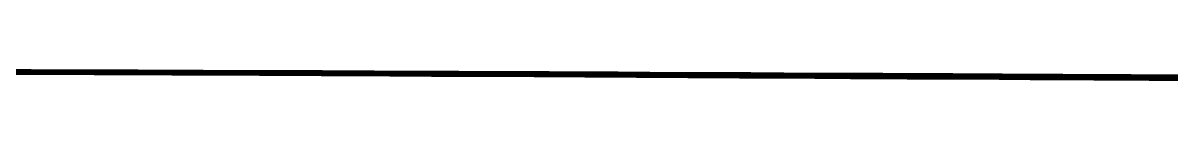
# Model space of a CAD drawing. Header units: metres. Extents: x 528129 to 864363, y 9998262 to 10000641.
# Drawn here: x 669716 to 694383, y 9999434 to 9999663 of the extents above; entities that cross this region are included whole.
import ezdxf

# ---------------------------------------------------------------- set-up
doc = ezdxf.new("R2010")
doc.units = ezdxf.units.M
for name, color, linetype in [('BACIA_CBHRCC', 1, 'CONTINUOUS'), ('HIDROGRAFIA', 5, 'CONTINUOUS'), ('LIMITES_MUNICIPAIS', 8, 'CONTINUOUS'), ('RIO_ARAGUAIA', 150, 'CONTINUOUS'), ('SUBBACIA_CAIAPO', 40, 'CONTINUOUS'), ('SUBBACIA_COCO', 30, 'CONTINUOUS')]:
    doc.layers.add(name, color=color, linetype=linetype)

msp = doc.modelspace()

# ---------------------------------------------------------------- linework, layer by layer
at = {"layer": 'BACIA_CBHRCC'}
for points in [[(669636.679, 9999632.543), (669764.187, 9999631.984), (669896.385, 9999631.412), (670087.636, 9999630.591), (670287.814, 9999629.735), (670426.847, 9999629.131), (670533.726, 9999628.659), (670638.634, 9999628.188), (670740.171, 9999627.726), (670842.054, 9999627.258), (671140.628, 9999625.879), (671277.152, 9999625.239), (671437.116, 9999624.48), (671524.411, 9999624.068), (671621.093, 9999623.616), (671831.617, 9999622.642), (671935.281, 9999622.16), (672035.293, 9999621.689), (672220.578, 9999620.813), (672316.461, 9999620.363), (672413.428, 9999619.915), (672518.507, 9999619.435), (672626.058, 9999618.953), (672793.549, 9999618.22), (672901.988, 9999617.754), (673009.252, 9999617.3), (673172.226, 9999616.617), (673572.247, 9999614.931), (673910.013, 9999613.507), (674003.533, 9999613.107), (674098.505, 9999612.697), (674246.471, 9999612.051), (674349.581, 9999611.595), (674490.374, 9999610.964), (674616.494, 9999610.392), (674718.062, 9999609.913), (674775.189, 9999609.621), (674805.077, 9999609.44), (674833.65, 9999609.225), (674878.703, 9999608.915), (674900.931, 9999608.772), (674988.477, 9999608.228), (675006.485, 9999608.095), (675013.51, 9999608.012), (675003.191, 9999607.924), (674978.562, 9999607.979), (674950.632, 9999608.063), (674911.007, 9999608.202), (674829.439, 9999608.514), (674764.426, 9999608.774), (674661.325, 9999609.192), (674595.403, 9999609.453), (674537.341, 9999609.676), (674491.589, 9999609.844), (674466.612, 9999609.918), (674459.018, 9999609.913), (674468.883, 9999609.83), (674497.186, 9999609.666), (674550.669, 9999609.39), (674662.643, 9999608.841), (674799.645, 9999608.187), (674929.589, 9999607.578), (675174.015, 9999606.443), (675324.465, 9999605.735), (675442.447, 9999605.163), (675508.724, 9999604.832), (675705.031, 9999603.834), (675812.86, 9999603.293), (675951.762, 9999602.591), (676103.244, 9999601.809), (676230.523, 9999601.17), (676362.231, 9999600.523), (676486.312, 9999599.922), (676638.228, 9999599.189), (676792.573, 9999598.439), (677044.561, 9999597.216), (677174.53, 9999596.571), (677242.839, 9999596.219), (677293.772, 9999595.938), (677326.245, 9999595.736), (677344.293, 9999595.597), (677369.372, 9999595.333), (677384.768, 9999595.201), (677407.648, 9999595.038), (677441.464, 9999594.829), (677499.831, 9999594.502), (677577.746, 9999594.097), (677657.301, 9999593.702), (677798.114, 9999593.03), (677904.831, 9999592.532), (678058.077, 9999591.82), (678156.659, 9999591.36), (678313.317, 9999590.622), (678422.78, 9999590.102), (678527.185, 9999589.602), (678805.937, 9999588.255), (678988.028, 9999587.387), (679080.31, 9999586.942), (679217.229, 9999586.276), (679300.108, 9999585.868), (679370.551, 9999585.511), (679424.012, 9999585.227), (679467.772, 9999584.962), (679494.893, 9999584.748), (679512.898, 9999584.62), (679538.381, 9999584.458), (679598.236, 9999584.118), (679711.275, 9999583.529), (679888.678, 9999582.638), (680025.216, 9999581.942), (680352.478, 9999580.244), (680436.061, 9999579.813), (680525.009, 9999579.362), (680625.092, 9999578.859), (680733.766, 9999578.32), (680831.274, 9999577.843), (680934.928, 9999577.34), (681366.071, 9999575.248), (681486.59, 9999574.658), (681597.489, 9999574.108), (681699.056, 9999573.595), (681788.38, 9999573.137), (681906.921, 9999572.514), (682059.77, 9999571.689), (682161.439, 9999571.154), (682281.31, 9999570.538), (682416.534, 9999569.854), (682557.556, 9999569.151), (682764.69, 9999568.124), (682936.167, 9999567.28), (683079.458, 9999566.584), (683105.521, 9999566.419), (683190.483, 9999565.936), (683276.139, 9999565.457), (683523.885, 9999564.085), (683599.298, 9999563.661), (683647.896, 9999563.38), (683709.629, 9999563.014), (683748.577, 9999562.772), (683831.31, 9999562.243), (683868.363, 9999562.013), (683947.245, 9999561.564), (684059.018, 9999560.966), (684154.531, 9999560.473), (684263.369, 9999559.924), (684384.394, 9999559.321), (684635.147, 9999558.075), (684814.632, 9999557.174), (684981.391, 9999556.326), (685129.971, 9999555.558), (685215.6, 9999555.106), (685291.323, 9999554.693), (685357.367, 9999554.322), (685643.216, 9999552.708), (685775.285, 9999551.955), (685829.383, 9999551.65), (685899.571, 9999551.263), (686117.343, 9999550.081), (686211.654, 9999549.559), (686261.346, 9999549.275), (686359.787, 9999548.686), (686391.684, 9999548.487), (686413.485, 9999548.309), (686411.379, 9999548.162), (686400.957, 9999548.126), (686360.609, 9999548.205), (686356.805, 9999548.158), (686380.395, 9999548.001), (686428.256, 9999547.729), (686494.564, 9999547.372), (686652.9, 9999546.529), (686820.31, 9999545.634), (686946.247, 9999544.956), (687110.981, 9999544.063), (687353.205, 9999542.738), (687607.467, 9999541.363), (687728.439, 9999540.704), (687833.624, 9999540.115), (687879.197, 9999539.852), (687920.162, 9999539.611), (687967.296, 9999539.328), (688009.765, 9999539.052), (688029.406, 9999538.888), (688024.268, 9999538.858), (688000.206, 9999538.923), (687941.959, 9999539.127), (687867.482, 9999539.41), (687672.744, 9999540.167), (687527.735, 9999540.737), (687367.21, 9999541.34), (687303.807, 9999541.594), (687230.097, 9999541.905), (687146.309, 9999542.269), (686589.912, 9999544.739), (686502.857, 9999545.122), (686383.238, 9999545.634), (686278.871, 9999546.065), (686187.819, 9999546.427), (686134.327, 9999546.63), (686035.379, 9999546.998), (685971.531, 9999547.246), (685905.192, 9999547.514), (685806.404, 9999547.929), (685772.53, 9999548.042), (685818.604, 9999547.764), (685941.239, 9999547.116), (686055.062, 9999546.525), (686132.422, 9999546.117), (686236.398, 9999545.56), (686290.821, 9999545.254), (686336.853, 9999544.958), (686351.013, 9999544.834), (686357.413, 9999544.746), (686354.892, 9999544.676), (686340.105, 9999544.694), (686263.906, 9999544.917), (686261.989, 9999544.847), (686276.076, 9999544.733), (686299.959, 9999544.571), (686361.965, 9999544.2), (686426.922, 9999543.836), (686507.534, 9999543.398), (686582.885, 9999542.999), (686852.896, 9999541.583), (687064.659, 9999540.478), (687173.827, 9999539.914), (687347.519, 9999539.022), (687467.579, 9999538.412), (687590.977, 9999537.792), (687789.122, 9999536.806), (688121.788, 9999535.152), (688245.429, 9999534.538), (688465.301, 9999533.448), (688641.39, 9999532.554), (688758.828, 9999531.917), (688910.121, 9999531.064), (688982.009, 9999530.66), (689060.585, 9999530.229), (689149.879, 9999529.744), (689293.041, 9999528.98), (689447.672, 9999528.161), (689553.727, 9999527.603), (689868.465, 9999525.959), (689966.715, 9999525.437), (690106.139, 9999524.689), (690393.031, 9999523.139), (690688.79, 9999521.545), (690780.917, 9999521.041), (690864.425, 9999520.575), (690943.084, 9999520.125), (691107.081, 9999519.164), (691226.489, 9999518.451), (691329.73, 9999517.815), (691385.566, 9999517.46), (691495.482, 9999516.749), (691530.724, 9999516.551), (691624.7, 9999516.034), (691807.623, 9999515.038), (691914.318, 9999514.47), (692029.144, 9999513.868), (692203.596, 9999512.975), (692315.636, 9999512.406), (692419.714, 9999511.88), (692558.803, 9999511.185), (692689.394, 9999510.541), (692843.821, 9999509.777), (692950.429, 9999509.218), (693043.479, 9999508.697), (693107.969, 9999508.313), (693189.448, 9999507.79), (693226.726, 9999507.527), (693243.339, 9999507.396), (693274.487, 9999507.101), (693310.18, 9999506.802), (693353.51, 9999506.491), (693392.331, 9999506.231), (693443.888, 9999505.909), (693509.468, 9999505.522), (693587.898, 9999505.074), (693723.352, 9999504.317), (693822.095, 9999503.771), (693926.748, 9999503.198), (694106.988, 9999502.216), (694193.838, 9999501.74), (694290.83, 9999501.201), (694375.955, 9999500.717), (694449.567, 9999500.285)], [(694456.597, 9999462.447), (694338.676, 9999463.089), (694173.058, 9999463.98), (694070.1, 9999464.52), (693978.488, 9999464.995), (693803.702, 9999465.884), (693719.285, 9999466.319), (693632.425, 9999466.772), (693502.831, 9999467.464), (693378.633, 9999468.156), (693257.803, 9999468.856), (692969.822, 9999470.585), (692667.096, 9999472.378), (692554.905, 9999473.046), (692374.821, 9999474.123), (692276.9, 9999474.694), (692258.732, 9999474.792), (692101.66, 9999475.598), (692014.207, 9999476.027), (691969.798, 9999476.216), (691882.779, 9999476.646), (691788.151, 9999477.145), (691395.076, 9999479.284), (691247.789, 9999480.094), (691162.665, 9999480.582), (691161.294, 9999480.599), (690886.696, 9999481.954), (690779.402, 9999482.48), (690659.767, 9999483.072), (690535.276, 9999483.694), (690435.3, 9999484.198), (690334.018, 9999484.713), (690236.352, 9999485.218), (690140.627, 9999485.72), (689974.634, 9999486.607), (689871.534, 9999487.166), (689770.468, 9999487.72), (689594.944, 9999488.698), (689429.663, 9999489.634), (689325.861, 9999490.228), (689019.11, 9999491.99), (688811.379, 9999493.185), (688705.268, 9999493.791), (688321.054, 9999495.966), (688151.411, 9999496.916), (687976.273, 9999497.886), (687798.361, 9999498.857), (687639.599, 9999499.708), (687454.889, 9999500.674), (687355.739, 9999501.178), (687268.925, 9999501.607), (687204.267, 9999501.918), (687088.216, 9999502.464), (686927.316, 9999503.229), (686835.645, 9999503.674), (686683.564, 9999504.451), (686332.813, 9999506.323), (686216.274, 9999506.946), (686032.061, 9999507.937), (685666.211, 9999509.91), (685544.176, 9999510.563), (685361.184, 9999511.529), (685169.904, 9999512.522), (684707.518, 9999514.904), (684575.377, 9999515.582), (684315.976, 9999516.908), (684154.139, 9999517.741), (683861.934, 9999519.262), (683696.628, 9999520.128), (683423.806, 9999521.572), (683318.257, 9999522.135), (683217.621, 9999522.675), (683102.616, 9999523.299), (682992.888, 9999523.898), (682845.365, 9999524.707), (682713.694, 9999525.438), (682642.968, 9999525.837), (682564.717, 9999526.294), (682506.375, 9999526.665), (682421.321, 9999527.166), (682293.483, 9999527.887), (682206.092, 9999528.371), (682107.252, 9999528.912), (682018.368, 9999529.393), (681769.07, 9999530.73), (681653.438, 9999531.348), (681486.125, 9999532.237), (681378.223, 9999532.807), (681276.125, 9999533.343), (681097.153, 9999534.275), (680961.628, 9999534.988), (680808.507, 9999535.81), (680622.417, 9999536.822), (680535.971, 9999537.286), (680382.003, 9999538.098), (680304.821, 9999538.498), (680400.856, 9999538.062), (680492.232, 9999537.657), (680531.348, 9999537.496), (680587.472, 9999537.293), (680608.054, 9999537.243), (680602.337, 9999537.329), (680562.081, 9999537.587), (680489.583, 9999537.997), (680282.807, 9999539.109), (679917.508, 9999541.042), (679820.69, 9999541.556), (679729.338, 9999542.044), (679648.126, 9999542.482), (679563.824, 9999542.949), (679495.046, 9999543.34), (679441.031, 9999543.654), (679401.634, 9999543.899), (679367.442, 9999544.139), (679355.265, 9999544.249), (679363.258, 9999544.282), (679388.079, 9999544.205), (679490.617, 9999543.841), (679567.115, 9999543.583), (679596.622, 9999543.499), (679591.456, 9999543.57), (679539.012, 9999543.896), (679478.447, 9999544.238), (679402.751, 9999544.652), (679312.963, 9999545.134), (679159.78, 9999545.941), (678985.687, 9999546.848), (678796.552, 9999547.829), (678390.168, 9999549.926), (678259.797, 9999550.601), (678073.783, 9999551.571), (677851.531, 9999552.735), (677670.216, 9999553.685), (677491.956, 9999554.604), (677161.76, 9999556.269), (676994.704, 9999557.118), (676827.843, 9999557.979), (676723.824, 9999558.521), (676618.71, 9999559.073), (676520.434, 9999559.591), (676281.126, 9999560.859), (676195.551, 9999561.318), (676120.824, 9999561.725), (676035.318, 9999562.205), (676003.377, 9999562.406), (675991.654, 9999562.518), (676008.887, 9999562.532), (676014.747, 9999562.549), (676012.786, 9999562.648), (675982.825, 9999562.92), (675965.114, 9999563.1), (675951.016, 9999563.273), (675951.981, 9999563.339), (675963.532, 9999563.348), (675983.677, 9999563.305), (676009.718, 9999563.219), (676052.318, 9999563.041), (675955.047, 9999563.554), (675804.817, 9999564.31), (675607.058, 9999565.287), (675459.977, 9999566.008), (675158.952, 9999567.478), (675016.085, 9999568.173), (674656.701, 9999569.906), (674545.014, 9999570.441), (674430.778, 9999570.984), (674254.799, 9999571.817), (674013.948, 9999572.96), (673889.637, 9999573.551), (673760.587, 9999574.167), (673628.074, 9999574.805), (673491.062, 9999575.469), (673354.067, 9999576.137), (673077.87, 9999577.488), (672966.017, 9999578.037), (672855.197, 9999578.583), (672747.922, 9999579.115), (672622.615, 9999579.74), (672445.237, 9999580.63), (672328.661, 9999581.217), (672112.57, 9999582.301), (671967.345, 9999583.036), (671882.126, 9999583.476), (671776.798, 9999584.033), (671659.896, 9999584.67), (671436.342, 9999585.883), (671331.638, 9999586.44), (671215.887, 9999587.041), (671088.034, 9999587.682), (670952.732, 9999588.339), (670811.808, 9999589.009), (670670.157, 9999589.676), (670489.329, 9999590.516), (670402.084, 9999590.917), (670274.632, 9999591.493), (670168.123, 9999591.97), (670054.814, 9999592.483), (669886.768, 9999593.267), (669772.473, 9999593.81), (669657.557, 9999594.361)], [(669697.358, 9999595.664), (669727.783, 9999595.565), (669747.154, 9999595.54), (669735.79, 9999595.659), (669698.135, 9999595.936)]]:
    msp.add_lwpolyline(points, dxfattribs=at)
at = {"layer": 'HIDROGRAFIA'}
for points in [[(692615.161, 9999497.696), (692095.249, 9999500.356), (691408.664, 9999503.903), (691015.593, 9999506.007), (690473.742, 9999508.967), (689493.421, 9999514.071), (687966.486, 9999522.152), (687406.826, 9999524.948), (686670.556, 9999528.666), (686368.611, 9999530.283), (685456.273, 9999535.277), (683638.652, 9999544.674), (682490.762, 9999550.434), (681629.754, 9999554.625), (679844.232, 9999563.086), (678728.18, 9999568.399), (677054.448, 9999576.544), (676496.28, 9999579.082), (675826.999, 9999581.915), (675348.697, 9999583.811), (675013.904, 9999584.951), (674870.676, 9999584.865), (674551.824, 9999586.173), (674041.927, 9999588.433), (673149.04, 9999592.515), (671363.601, 9999600.778), (670024.36, 9999607.073), (668908.089, 9999612.191)], [(687620.534, 9999534.653), (687604.674, 9999534.889), (687779.653, 9999534.544), (688305.616, 9999532.192), (689676.893, 9999525.78), (689895.013, 9999524.834), (689958.102, 9999524.697), (689876.595, 9999525.274), (689696.039, 9999526.288), (689375.428, 9999527.947), (688769.97, 9999531.017), (687795.108, 9999536.019), (687332.55, 9999538.479), (686694.641, 9999541.92), (686359.617, 9999543.681), (685546.239, 9999548.15), (684988.097, 9999551.071), (684637.199, 9999553.083), (684031.128, 9999556.355), (683967.183, 9999556.937), (684205.515, 9999557.137), (684125.499, 9999558.237), (683870.177, 9999559.707), (682849.463, 9999565.244), (682498.296, 9999567.317), (682275.076, 9999568.906), (682003.964, 9999570.261), (681238.388, 9999573.974), (680712.388, 9999576.614), (680138.164, 9999579.655), (679851.192, 9999581.071), (679484.154, 9999582.929), (679165.036, 9999584.794), (678782.283, 9999586.844), (678080.909, 9999590.271), (677410.978, 9999593.576), (675641.009, 9999602.411), (675178.311, 9999604.751), (674715.887, 9999607.143), (674014.203, 9999610.531), (673472.001, 9999613.069), (673248.791, 9999614.149), (673137.114, 9999614.773), (672180.627, 9999619.149), (671479.079, 9999622.459), (671000.682, 9999624.615), (669725.073, 9999630.24), (668928.008, 9999633.813)], [(694815.031, 9999487.164), (693810.739, 9999492.497), (692551.133, 9999498.904), (691833.796, 9999502.748), (691036.651, 9999507.152), (690045.138, 9999512.37), (689495.739, 9999515.387), (688867.85, 9999518.811), (687905.539, 9999523.885), (687228.339, 9999527.499), (685864.086, 9999534.898), (685538.635, 9999536.58), (685141.334, 9999538.704), (684883.507, 9999540.134), (684174.544, 9999544.322), (683745.352, 9999546.724), (683438.117, 9999548.35), (682909.458, 9999551.062), (681829.993, 9999556.502), (680226.277, 9999564.469), (679332.92, 9999568.844), (675761.913, 9999585.964), (675123.993, 9999589.037), (674263.365, 9999593.244), (673753.168, 9999595.664), (672732.937, 9999600.324), (671967.417, 9999603.87), (671505.294, 9999605.93), (670182.084, 9999611.92), (669289.54, 9999615.973)], [(694146.145, 9999488.802), (693779.182, 9999490.587), (693014.144, 9999494.638), (692567.749, 9999497.1), (692137.102, 9999499.383), (691802.302, 9999501.088), (691435.506, 9999503.016), (690973.192, 9999505.613), (690718.139, 9999506.991), (689555.909, 9999513.015), (689194.639, 9999514.75), (689071.235, 9999515.276), (689139.069, 9999514.745), (689509.63, 9999512.524), (689545.906, 9999512.176), (689487.193, 9999512.356), (688633.481, 9999516.258), (688167.513, 9999518.293), (687848.582, 9999519.845), (687370.016, 9999522.302), (686668.554, 9999525.97), (686413.626, 9999527.256), (685887.524, 9999529.73), (685776.013, 9999530.203), (685520.7, 9999531.052), (685169.935, 9999532.524), (684596.411, 9999535.102), (683990.291, 9999537.984), (682396.137, 9999545.777), (680961.432, 9999552.646), (679526.291, 9999559.639), (679048.196, 9999562.026), (678697.306, 9999563.857), (678123.359, 9999566.905), (677725.015, 9999568.942), (677485.688, 9999570.101), (676688.462, 9999573.871), (675891.444, 9999577.674), (674934.903, 9999582.316), (673500.163, 9999589.302), (673180.99, 9999590.817), (672702.8, 9999593.043), (672065.183, 9999596.077), (671108.418, 9999600.698), (670151.986, 9999605.383), (669354.839, 9999609.164)], [(669721.313, 9999601.502), (669363.462, 9999603.225)], [(695212.81, 9999488.249), (694160.422, 9999494.025), (693203.744, 9999499.065), (692247.256, 9999503.906), (691864.872, 9999505.862), (691450.09, 9999508.04), (690907.899, 9999511.006), (690078.706, 9999515.368), (689887.37, 9999516.416), (689696.102, 9999517.696), (689297.321, 9999520.077), (688819.162, 9999522.642), (688372.42, 9999525.157), (687750.669, 9999528.507), (687336.204, 9999530.885), (686825.936, 9999533.556), (686522.651, 9999535.203), (686235.738, 9999536.955), (686028.093, 9999538.324), (685342.742, 9999542.13), (685262.804, 9999542.935), (685150.8, 9999543.654), (684640.634, 9999546.594), (683875.161, 9999550.783), (683875.312, 9999550.906), (683635.886, 9999552.266), (683348.973, 9999553.731), (682647.549, 9999557.172), (682328.437, 9999558.825), (682041.421, 9999560.381), (681897.941, 9999561.342), (681483.281, 9999563.66), (681243.986, 9999564.902), (680781.518, 9999567.252), (680717.827, 9999567.663), (680303.309, 9999569.795), (680319.221, 9999569.864), (680191.58, 9999570.551), (679426.386, 9999574.183), (677863.733, 9999582.124), (676635.974, 9999588.168), (676492.302, 9999589.015), (676237.294, 9999590.346), (675663.294, 9999593.097), (675216.77, 9999595.262), (675073.356, 9999596.085), (674626.669, 9999598.335), (674610.332, 9999598.657), (674467.101, 9999599.457), (673940.796, 9999602.059), (673175.646, 9999605.698), (672729.016, 9999607.855), (672505.371, 9999609.431), (672473.541, 9999609.925), (671962.937, 9999612.65), (671819.375, 9999613.619), (671643.751, 9999614.504), (670097.033, 9999621.958), (669523.188, 9999624.818)], [(672873.31, 9999585.654), (672323.996, 9999588.431), (672001.666, 9999590.144), (671459.587, 9999592.914), (669978.335, 9999600.239), (669721.313, 9999601.502)], [(675205.907, 9999577.297), (675139.984, 9999577.581), (674818.143, 9999578.962), (674233.712, 9999581.663), (673835.319, 9999583.457), (673771.737, 9999583.392), (673604.468, 9999584.028), (673179.95, 9999585.894), (672556.687, 9999588.697), (671486.353, 9999593.58), (671300.27, 9999594.398), (671125.042, 9999595.096), (670894.759, 9999596.099), (670163.127, 9999599.438), (670027.328, 9999600.073), (669721.313, 9999601.502)], [(673085.008, 9999577.906), (673850.151, 9999574.678), (674902.791, 9999570.018), (675811.199, 9999565.843), (677007.364, 9999560.198), (677485.447, 9999558.076), (677439.236, 9999558.491), (677169.844, 9999559.985), (676817.481, 9999561.874), (675827.637, 9999566.977), (675652.072, 9999567.91), (675461.026, 9999569.118), (675413.147, 9999570.105), (675285.755, 9999571.042), (675269.586, 9999571.433), (674998.885, 9999572.943), (674376.956, 9999576.225), (674058.151, 9999578.026), (673962.175, 9999578.639), (673819.022, 9999579.553), (673760.312, 9999580.257), (673525.784, 9999581.594), (673286.213, 9999582.884), (673137.147, 9999584.052), (672899.994, 9999585.492), (672873.31, 9999585.654)], [(679774.474, 9999547.508), (679544.851, 9999548.792), (679335.126, 9999550.234), (679015.58, 9999552.51), (678320.289, 9999557.004), (677964.246, 9999559.028), (676114.851, 9999568.793), (675397.493, 9999572.585), (675142.528, 9999574.039), (674713.454, 9999576.357), (674523.763, 9999577.423), (674013.223, 9999579.997), (673539.049, 9999582.288), (673313.183, 9999583.471), (672946.424, 9999585.292), (672873.31, 9999585.654)], [(682587.788, 9999542.511), (682547.462, 9999542.709), (682322.188, 9999543.809), (681535.433, 9999547.645), (681312.096, 9999548.726), (680419.306, 9999552.979), (680100.367, 9999554.439), (679558.564, 9999556.76), (679303.354, 9999557.947), (678219.369, 9999563.229), (677709.346, 9999565.647), (676816.235, 9999569.931), (676178.735, 9999572.855), (675700.651, 9999575.138), (675361.77, 9999576.702), (675205.907, 9999577.297)], [(688148.559, 9999508.452), (687759.696, 9999510.632), (686472.879, 9999517.388), (685935.808, 9999520.299), (685394.034, 9999523.146), (685186.749, 9999524.295), (685074.973, 9999524.966), (684644.423, 9999527.867), (684142.674, 9999530.795), (683655.977, 9999533.496), (682784.316, 9999538.156), (682215.832, 9999541.264), (681152.788, 9999546.789), (680610.68, 9999549.738), (680020.934, 9999552.848), (679494.759, 9999555.562), (677964.506, 9999563.228), (677607.421, 9999565.056), (677390.604, 9999566.276), (676991.979, 9999568.394), (676736.948, 9999569.681), (676082.938, 9999572.909), (675635.777, 9999575.196), (675573.078, 9999575.516), (675205.907, 9999577.297)], [(689967.252, 9999486.813), (689552.901, 9999489.209), (689186.237, 9999491.453), (689122.437, 9999492.021), (688995.262, 9999492.871), (688676.173, 9999494.705), (687639.969, 9999500.331), (686954.33, 9999504.096), (686300.791, 9999507.775), (685838.735, 9999510.473), (685408.104, 9999513.179), (684897.945, 9999516.181), (684166.109, 9999520.281), (683830.77, 9999522.153), (683650.413, 9999523.316), (683618.683, 9999523.622), (683257.298, 9999525.786), (683126.499, 9999526.638), (683076.904, 9999527.356), (682855.489, 9999528.959), (682471.719, 9999531.312), (682259.516, 9999532.862), (682259.506, 9999533.035), (682151.094, 9999533.751), (681604.881, 9999536.833), (680868.587, 9999540.778), (680290.426, 9999543.813), (680109.728, 9999544.786), (679870.534, 9999546.16), (679707.767, 9999547.174), (679540.845, 9999548.348), (679613.293, 9999548.199), (679656.582, 9999548.013), (679774.474, 9999547.508)], [(694783.474, 9999465.077), (694321.409, 9999467.857), (694002.293, 9999469.772), (693476.506, 9999472.833), (692631.235, 9999477.539), (692248.68, 9999479.717), (691547.09, 9999483.931), (691055.119, 9999486.803), (689634.312, 9999494.527), (688689.924, 9999499.799), (688328.957, 9999501.731), (686883.486, 9999509.327), (685885.388, 9999514.714), (685345.345, 9999517.713), (684898.915, 9999520.144), (683703.221, 9999526.465), (682906.012, 9999530.708), (682077.233, 9999535.179), (681423.507, 9999538.797), (680556.08, 9999543.307), (680004.499, 9999546.219), (679891.125, 9999546.854), (679774.474, 9999547.508)], [(694529.674, 9999479.96), (694210.67, 9999481.794), (693764.424, 9999484.522), (693142.569, 9999487.923), (692504.742, 9999491.464), (691707.498, 9999495.569), (691069.83, 9999498.91), (690272.355, 9999502.891), (689315.836, 9999507.787), (688741.787, 9999510.614), (688263.789, 9999513.068), (687785.282, 9999515.582), (687131.779, 9999519.124), (686765.043, 9999521.056), (686289.628, 9999523.477), (685170.67, 9999529.084), (683831.14, 9999535.87), (683464.482, 9999537.774), (682587.788, 9999542.511)], [(694545.187, 9999483.554), (694258.124, 9999485), (693684.34, 9999487.8), (692823.441, 9999491.911), (692199.604, 9999494.931), (691472.18, 9999498.651), (691061.211, 9999500.718), (690492.288, 9999503.51), (689698.373, 9999507.545), (688407.025, 9999513.842), (687944.63, 9999516.181), (687274.963, 9999519.672), (685648.786, 9999527.981), (685170.688, 9999530.346), (684742.999, 9999532.395), (684526, 9999533.324), (684336.3, 9999534.016), (683997.7, 9999535.642), (683337.07, 9999539.037), (682986.423, 9999540.614), (682686.269, 9999542.043), (682587.788, 9999542.511)], [(694529.476, 9999474.758), (694226.612, 9999476.461), (693732.446, 9999479.174), (693047.042, 9999482.821), (692689.98, 9999484.741), (691611.97, 9999490.725), (691229.278, 9999492.794), (690718.957, 9999495.489), (690208.701, 9999498.11), (688949.095, 9999504.413), (688606.474, 9999506.144), (688327.591, 9999507.55), (688148.559, 9999508.452)], [(694620.631, 9999472.509), (694355.426, 9999474.05), (693908.416, 9999476.581), (693402.376, 9999479.343), (692693.229, 9999483.347), (692281.324, 9999485.628), (689890.413, 9999498.546), (688965.229, 9999503.66), (688423.679, 9999506.791), (688186.531, 9999508.223), (688148.559, 9999508.452)]]:
    msp.add_lwpolyline(points, dxfattribs=at)
at = {"layer": 'LIMITES_MUNICIPAIS'}
for points in [[(668107.681, 9999609.379), (670502.626, 9999597.693), (670899.6, 9999595.998), (671974.793, 9999590.961), (672319.822, 9999589.729), (673451.474, 9999584.513), (673784.956, 9999583.28), (674954.425, 9999578.24), (674555.43, 9999580.703), (675470.984, 9999576.736), (675521.781, 9999577.056), (675910.449, 9999575.577), (675701.349, 9999577.422), (673990.464, 9999585.608), (672929.354, 9999590.862), (671384.471, 9999598.256), (670662.717, 9999601.797), (669817.432, 9999605.667), (668451.35, 9999612.362)], [(695572.274, 9999460.5), (694036.226, 9999469.734), (692777.94, 9999476.758), (691184.981, 9999485.974), (689903.936, 9999492.937), (689260.609, 9999496.645), (687966.704, 9999503.44), (685832.179, 9999514.859), (685255.564, 9999518.219), (683393.447, 9999527.932), (682425.457, 9999533.514), (680695.559, 9999542.458), (680217.757, 9999545.237), (680127.651, 9999546.393), (679313.84, 9999551.154), (679492.757, 9999550.549), (678984.497, 9999553.657), (677709.969, 9999560.637), (675570.935, 9999571.913), (675202.256, 9999574.034), (674163.715, 9999579.3), (673341.844, 9999583.287), (672479.507, 9999587.717), (671586.821, 9999592.468), (670502.626, 9999597.693), (670502.626, 9999597.693), (668107.681, 9999609.379)], [(669475.425, 9999614.965), (670375.484, 9999610.885), (668165.302, 9999619.676)], [(668165.302, 9999619.676), (670375.484, 9999610.885), (669475.425, 9999614.965)], [(694743.705, 9999446.428), (693616.164, 9999452.809), (693005.447, 9999456.446), (691733.571, 9999464.326), (689976.309, 9999474.525), (688785.334, 9999481.275), (687953.095, 9999485.814), (685507.721, 9999499.648), (684286.487, 9999506.604), (683661.624, 9999509.873), (681594.885, 9999521.02), (681440.06, 9999522.586), (681093.806, 9999524.732), (679824.738, 9999531.439), (677683.663, 9999542.897), (676352.482, 9999550.069), (675344.639, 9999555.149), (674496.276, 9999559.874), (673031.69, 9999567.423), (671956.106, 9999572.583), (671322.918, 9999575.863), (668339.503, 9999590.098)], [(668339.503, 9999590.098), (671322.918, 9999575.863), (671956.106, 9999572.583), (673031.69, 9999567.423), (674496.276, 9999559.874), (675344.639, 9999555.149), (676352.482, 9999550.069), (677683.663, 9999542.897), (679824.738, 9999531.439), (681093.806, 9999524.732), (681440.06, 9999522.586), (681594.885, 9999521.02), (683661.624, 9999509.873), (684286.487, 9999506.604), (685507.721, 9999499.648), (687953.095, 9999485.814), (688785.334, 9999481.275), (689976.309, 9999474.525), (691733.571, 9999464.326), (693005.447, 9999456.446), (693616.164, 9999452.809), (694743.705, 9999446.428)], [(668451.35, 9999612.362), (669817.432, 9999605.667), (670662.717, 9999601.797), (671384.471, 9999598.256), (672929.354, 9999590.862), (673990.464, 9999585.608), (675701.349, 9999577.422), (675910.449, 9999575.577), (675521.781, 9999577.056), (675470.984, 9999576.736), (674555.43, 9999580.703), (674954.425, 9999578.24), (675559.68, 9999575.495), (675559.68, 9999575.495), (675715.812, 9999574.953), (677133.493, 9999568.327), (679799.945, 9999555.387), (681679.377, 9999546.406), (682637.744, 9999541.975), (684388.538, 9999532.825), (687221.278, 9999518.66), (688423.179, 9999512.074), (689534.631, 9999506.64), (692597.119, 9999490.818), (694006.716, 9999482.875), (694256.113, 9999481.289), (696454.346, 9999468.932)], [(694884.084, 9999502.544), (694249.072, 9999505.962), (693687.28, 9999509.686), (692811.392, 9999514.362), (692124.456, 9999518.279), (692292.744, 9999517.767), (691595.713, 9999521.804), (691732.203, 9999521.562), (690463.69, 9999528.388), (690273.097, 9999529.993), (690650.818, 9999528.523), (690612.567, 9999529.244), (690045.133, 9999532.393), (690358.697, 9999531.409), (690069.492, 9999533.522), (688990.73, 9999539.621), (687796.859, 9999545.752), (685422.247, 9999558.023), (684110.468, 9999564.855), (683886.164, 9999566.499), (682588.472, 9999573.482), (681205.309, 9999580.035), (680263.785, 9999584.694), (679590.351, 9999588.489), (679759.436, 9999588.095), (679121.654, 9999591.955), (678887.083, 9999593.666), (678285.458, 9999596.645), (677042.755, 9999603.146), (676536.383, 9999606.315), (675831.145, 9999609.293), (675986.255, 9999607.743), (675452.429, 9999609.566), (672339.722, 9999622.125), (672147.968, 9999622.541), (670779.674, 9999628.03), (670009.891, 9999631.323), (669200.292, 9999633.274)], [(669200.292, 9999633.274), (670009.891, 9999631.323), (670779.674, 9999628.03), (672147.968, 9999622.541), (672339.722, 9999622.125), (675452.429, 9999609.566), (675986.255, 9999607.743), (675831.145, 9999609.293), (676536.383, 9999606.315), (676597.502, 9999606.589), (676098.039, 9999609.356), (676277.54, 9999608.882), (677260.017, 9999604.885), (676659.669, 9999607.933), (677246.308, 9999605.687), (677329.407, 9999605.868), (677748.92, 9999604.161), (677328.972, 9999606.819), (677914.398, 9999604.467), (677797.836, 9999605.38), (678334.809, 9999603.832), (677770.664, 9999607.022), (677885.251, 9999607.936), (678248.812, 9999606.394), (678123.733, 9999607.573), (678801.232, 9999605.197), (677966.079, 9999608.934), (675719.052, 9999619.415), (675623.281, 9999620.119), (675905.838, 9999619.586), (675173.623, 9999623.168), (675726.841, 9999621.082), (677335.515, 9999613.368), (678431.657, 9999608.233), (679497.45, 9999603.444), (680362.863, 9999599.292), (682780.279, 9999588.276), (683239.794, 9999585.977), (684656.499, 9999579.358), (687619.608, 9999565.142), (689370.654, 9999557.223), (691041.901, 9999549.332), (691743.143, 9999545.759), (693868.199, 9999535.882), (694252.438, 9999533.971), (695367.074, 9999528.993)], [(695081.063, 9999540.389), (694329.171, 9999544.677), (694348.565, 9999545.443), (693846.428, 9999548.205), (692980.178, 9999552.552), (692823.041, 9999554.088), (690730.672, 9999564.687), (689696.751, 9999570.563), (688882.722, 9999574.286), (688194.032, 9999577.856), (687816.763, 9999580.342), (686061.594, 9999588.741), (685357.559, 9999591.891), (684351.413, 9999596.952), (684304.006, 9999597.911), (683182.131, 9999602.885), (682990.158, 9999604.322), (682379.919, 9999607.566), (681367.1, 9999611.913), (681019.963, 9999613.897), (679082.917, 9999622.171), (677264.665, 9999629.637), (677069.135, 9999630.704), (676142.631, 9999634.394), (676026.25, 9999634.283), (674992.762, 9999637.656), (672188.57, 9999648.421), (670399.013, 9999655.111), (669889.668, 9999656.895), (669487.681, 9999657.998)], [(669567.931, 9999569.727), (670475.789, 9999565.123), (671244.837, 9999561.453), (672160.237, 9999557.323), (672914.662, 9999553.422), (673870.419, 9999548.793), (674801.12, 9999544.031), (676122.058, 9999537.76), (677602.331, 9999530.243), (678495.561, 9999525.225), (679343.882, 9999521.176), (680701.771, 9999514.022), (681788.216, 9999508.441), (685110.517, 9999490.076), (685981.65, 9999484.951), (686727.155, 9999480.951), (687499.746, 9999476.323), (688712.301, 9999469.401), (690693.824, 9999458.343), (691359.345, 9999454.415), (692181.534, 9999449.868), (692725.265, 9999446.488), (693916.551, 9999439.543), (694753.189, 9999434.228)], [(669653.292, 9999624.195), (669804.184, 9999623.291), (671979.764, 9999612.768), (672652.498, 9999609.057), (672719.326, 9999607.915), (673702.723, 9999603.038), (674919.882, 9999597.326), (674759.913, 9999597.534), (676193.449, 9999590.506), (677196.744, 9999585.255), (678467.65, 9999579.064), (679461.348, 9999573.905), (680327.798, 9999569.712), (681002.851, 9999566), (681888.983, 9999561.474), (681984.149, 9999560.698), (682703.271, 9999556.749), (684683.071, 9999546.471), (685660.784, 9999540.753), (685534.742, 9999540.906), (686518.527, 9999535.667), (686709.132, 9999534.099), (688142.018, 9999526.486), (688695.362, 9999523.125), (689417.486, 9999519.27), (690265.415, 9999514.227), (691120.644, 9999509.783), (691863.053, 9999505.62), (693601.051, 9999497.002), (694686.618, 9999491.265)], [(694686.618, 9999491.265), (693601.051, 9999497.002), (691863.053, 9999505.62), (691120.644, 9999509.783), (690265.415, 9999514.227), (689417.486, 9999519.27), (688695.362, 9999523.125), (688142.018, 9999526.486), (686709.132, 9999534.099), (686518.527, 9999535.667), (685534.742, 9999540.906), (685660.784, 9999540.753), (684683.071, 9999546.471), (682703.271, 9999556.749), (681984.149, 9999560.698), (681888.983, 9999561.474), (681002.851, 9999566), (680327.798, 9999569.712), (679461.348, 9999573.905), (678467.65, 9999579.064), (677196.744, 9999585.255), (676193.449, 9999590.506), (674759.913, 9999597.534), (674919.882, 9999597.326), (673702.723, 9999603.038), (672719.326, 9999607.915), (672652.498, 9999609.057), (671979.764, 9999612.768), (669804.184, 9999623.291), (669653.292, 9999624.195)], [(694862.788, 9999471.464), (694061.52, 9999475.712), (692652.255, 9999483.729), (691006.538, 9999492.394), (690251.486, 9999496.517), (688712.009, 9999505.171), (687643.265, 9999511.242), (685683.363, 9999521.609), (685894.113, 9999520.732), (684973.136, 9999526.396), (683411.279, 9999534.864), (681847.547, 9999543.107), (680384.469, 9999550.94), (678586.738, 9999559.883), (677824.331, 9999564.052), (677024.611, 9999568.022), (675559.68, 9999575.495), (674954.425, 9999578.24), (673784.956, 9999583.28), (673451.474, 9999584.513), (672319.822, 9999589.729), (671974.793, 9999590.961), (670899.6, 9999595.998), (670502.626, 9999597.693), (670502.626, 9999597.693), (671586.821, 9999592.468), (672479.507, 9999587.717), (673341.844, 9999583.287), (674163.715, 9999579.3), (675202.256, 9999574.034), (675570.935, 9999571.913), (677709.969, 9999560.637), (678984.497, 9999553.657), (679492.757, 9999550.549), (679313.84, 9999551.154), (680127.651, 9999546.393), (680217.757, 9999545.237), (680695.559, 9999542.458), (682425.457, 9999533.514), (683393.447, 9999527.932), (685255.564, 9999518.219), (685832.179, 9999514.859), (687966.704, 9999503.44), (689260.609, 9999496.645), (689903.936, 9999492.937), (691184.981, 9999485.974), (692777.94, 9999476.758), (694036.226, 9999469.734), (695572.274, 9999460.5)], [(695367.074, 9999528.993), (694252.438, 9999533.971), (693868.199, 9999535.882), (691743.143, 9999545.759), (691041.901, 9999549.332), (689370.654, 9999557.223), (687619.608, 9999565.142), (684656.499, 9999579.358), (683239.794, 9999585.977), (682780.279, 9999588.276), (680362.863, 9999599.292), (679497.45, 9999603.444), (678431.657, 9999608.233), (677335.515, 9999613.368), (675726.841, 9999621.082), (675173.623, 9999623.168), (675905.838, 9999619.586), (675623.281, 9999620.119), (675719.052, 9999619.415), (677966.079, 9999608.934), (678801.232, 9999605.197), (678123.733, 9999607.573), (678248.812, 9999606.394), (677885.251, 9999607.936), (677770.664, 9999607.022), (678334.809, 9999603.832), (677797.836, 9999605.38), (677914.398, 9999604.467), (677328.972, 9999606.819), (677748.92, 9999604.161), (677329.407, 9999605.868), (677246.308, 9999605.687), (676659.669, 9999607.933), (677260.017, 9999604.885), (676277.54, 9999608.882), (676098.039, 9999609.356), (676597.502, 9999606.589), (676536.383, 9999606.315), (676536.383, 9999606.315), (677042.755, 9999603.146), (678285.458, 9999596.645), (678887.083, 9999593.666), (679121.654, 9999591.955), (679759.436, 9999588.095), (679590.351, 9999588.489), (680263.785, 9999584.694), (681205.309, 9999580.035), (682588.472, 9999573.482), (683886.164, 9999566.499), (684110.468, 9999564.855), (685422.247, 9999558.023), (687796.859, 9999545.752), (688990.73, 9999539.621), (690069.492, 9999533.522), (690358.697, 9999531.409), (690045.133, 9999532.393), (690612.567, 9999529.244), (690650.818, 9999528.523), (690273.097, 9999529.993), (690463.69, 9999528.388), (691732.203, 9999521.562), (691595.713, 9999521.804), (692292.744, 9999517.767), (692124.456, 9999518.279), (692811.392, 9999514.362), (693687.28, 9999509.686), (694249.072, 9999505.962), (694884.084, 9999502.544)], [(696454.346, 9999468.932), (694256.113, 9999481.289), (694006.716, 9999482.875), (692597.119, 9999490.818), (689534.631, 9999506.64), (688423.179, 9999512.074), (687221.278, 9999518.66), (684388.538, 9999532.825), (682637.744, 9999541.975), (681679.377, 9999546.406), (679799.945, 9999555.387), (677133.493, 9999568.327), (675715.812, 9999574.953), (675559.68, 9999575.495), (677024.611, 9999568.022), (677824.331, 9999564.052), (678586.738, 9999559.883), (680384.469, 9999550.94), (681847.547, 9999543.107), (683411.279, 9999534.864), (684973.136, 9999526.396), (685894.113, 9999520.732), (685683.363, 9999521.609), (687643.265, 9999511.242), (688712.009, 9999505.171), (690251.486, 9999496.517), (691006.538, 9999492.394), (692652.255, 9999483.729), (694061.52, 9999475.712), (694862.788, 9999471.464)], [(694995.206, 9999546.679), (692056.966, 9999560.3), (689457.109, 9999571.899), (688909.719, 9999574.664), (688194.032, 9999577.856), (688882.722, 9999574.286), (689696.751, 9999570.563), (690730.672, 9999564.687), (692823.041, 9999554.088), (692980.178, 9999552.552), (693846.428, 9999548.205), (694348.565, 9999545.443), (694329.171, 9999544.677), (695081.063, 9999540.389)], [(694854.577, 9999534.112), (692117.971, 9999547.335), (691760.598, 9999549.575), (690349.492, 9999556.957), (690417.245, 9999556.814), (691829.248, 9999550.609), (693245.069, 9999544.725), (692776.173, 9999547.349), (693320.712, 9999545.337), (693169.234, 9999546.306), (694574.905, 9999540.533)], [(694574.905, 9999540.533), (693169.234, 9999546.306), (693320.712, 9999545.337), (692776.173, 9999547.349), (693245.069, 9999544.725), (691829.248, 9999550.609), (690417.245, 9999556.814), (690349.492, 9999556.957), (691760.598, 9999549.575), (692117.971, 9999547.335), (694854.577, 9999534.112)]]:
    msp.add_lwpolyline(points, dxfattribs=at)
at = {"layer": 'RIO_ARAGUAIA'}
for points in [[(668279.324, 9999662.818), (668442.952, 9999662.34), (669753.564, 9999657.77), (672651.914, 9999647.253), (674458.187, 9999640.481), (675086.679, 9999638.66), (675595.624, 9999637.222), (675622.541, 9999637.146), (675666.705, 9999637.021)], [(675666.705, 9999637.021), (675904.774, 9999636.349), (676971.428, 9999633.037), (678724.674, 9999627.241), (680510.296, 9999621.398), (682505.495, 9999613.875), (683038.404, 9999611.719)]]:
    msp.add_lwpolyline(points, dxfattribs=at)
at = {"layer": 'SUBBACIA_CAIAPO'}
for points in [[(694449.567, 9999500.285), (694375.955, 9999500.717), (694290.83, 9999501.201), (694193.838, 9999501.74), (694106.988, 9999502.216), (693926.748, 9999503.198), (693822.095, 9999503.771), (693723.352, 9999504.317), (693587.898, 9999505.074), (693509.468, 9999505.522), (693443.888, 9999505.909), (693392.331, 9999506.231), (693353.51, 9999506.491), (693310.18, 9999506.802), (693274.487, 9999507.101), (693243.339, 9999507.396), (693226.726, 9999507.527), (693189.448, 9999507.79), (693107.969, 9999508.313), (693043.479, 9999508.697), (692950.429, 9999509.218), (692843.821, 9999509.777), (692689.394, 9999510.541), (692558.803, 9999511.185), (692419.714, 9999511.88), (692315.636, 9999512.406), (692203.596, 9999512.975), (692029.144, 9999513.868), (691914.318, 9999514.47), (691807.623, 9999515.038), (691624.7, 9999516.034), (691530.724, 9999516.551), (691495.482, 9999516.749), (691385.566, 9999517.46), (691329.73, 9999517.815), (691226.489, 9999518.451), (691107.081, 9999519.164), (690943.084, 9999520.125), (690864.425, 9999520.575), (690780.917, 9999521.041), (690688.79, 9999521.545), (690393.031, 9999523.139), (690106.139, 9999524.689), (689966.715, 9999525.437), (689868.465, 9999525.959), (689553.727, 9999527.603), (689447.672, 9999528.161), (689293.041, 9999528.98), (689149.879, 9999529.744), (689060.585, 9999530.229), (688982.009, 9999530.66), (688910.121, 9999531.064), (688758.828, 9999531.917), (688641.39, 9999532.554), (688465.301, 9999533.448), (688245.429, 9999534.538), (688121.788, 9999535.152), (687789.122, 9999536.806), (687590.977, 9999537.792), (687467.579, 9999538.412), (687347.519, 9999539.022), (687173.827, 9999539.914), (687064.659, 9999540.478), (686852.896, 9999541.583), (686582.885, 9999542.999), (686507.534, 9999543.398), (686426.922, 9999543.836), (686361.965, 9999544.2), (686299.959, 9999544.571), (686276.076, 9999544.733), (686261.989, 9999544.847), (686263.906, 9999544.917), (686340.105, 9999544.694), (686354.892, 9999544.676), (686357.413, 9999544.746), (686351.013, 9999544.834), (686336.853, 9999544.958), (686290.821, 9999545.254), (686236.398, 9999545.56), (686132.422, 9999546.117), (686055.062, 9999546.525), (685941.239, 9999547.116), (685818.604, 9999547.764), (685772.53, 9999548.042), (685806.404, 9999547.929), (685905.192, 9999547.514), (685971.531, 9999547.246), (686035.379, 9999546.998), (686134.327, 9999546.63), (686187.819, 9999546.427), (686278.871, 9999546.065), (686383.238, 9999545.634), (686502.857, 9999545.122), (686589.912, 9999544.739), (687146.309, 9999542.269), (687230.097, 9999541.905), (687303.807, 9999541.594), (687367.21, 9999541.34), (687527.735, 9999540.737), (687672.744, 9999540.167), (687867.482, 9999539.41), (687941.959, 9999539.127), (688000.206, 9999538.923), (688024.268, 9999538.858), (688029.406, 9999538.888), (688009.765, 9999539.052), (687967.296, 9999539.328), (687920.162, 9999539.611), (687879.197, 9999539.852), (687833.624, 9999540.115), (687728.439, 9999540.704), (687607.467, 9999541.363), (687353.205, 9999542.738), (687110.981, 9999544.063), (686946.247, 9999544.956), (686820.31, 9999545.634), (686652.9, 9999546.529), (686494.564, 9999547.372), (686428.256, 9999547.729), (686380.395, 9999548.001), (686356.805, 9999548.158), (686360.609, 9999548.205), (686400.957, 9999548.126), (686411.379, 9999548.162), (686413.485, 9999548.309), (686391.684, 9999548.487), (686359.787, 9999548.686), (686261.346, 9999549.275), (686211.654, 9999549.559), (686117.343, 9999550.081), (685899.571, 9999551.263), (685829.383, 9999551.65), (685775.285, 9999551.955), (685643.216, 9999552.708), (685357.367, 9999554.322), (685291.323, 9999554.693), (685215.6, 9999555.106), (685129.971, 9999555.558), (684981.391, 9999556.326), (684814.632, 9999557.174), (684635.147, 9999558.075), (684384.394, 9999559.321), (684263.369, 9999559.924), (684154.531, 9999560.473), (684059.018, 9999560.966), (683947.245, 9999561.564), (683868.363, 9999562.013), (683831.31, 9999562.243), (683748.577, 9999562.772), (683709.629, 9999563.014), (683647.896, 9999563.38), (683599.298, 9999563.661), (683523.885, 9999564.085), (683276.139, 9999565.457), (683190.483, 9999565.936), (683105.521, 9999566.419), (683079.458, 9999566.584), (682936.167, 9999567.28), (682764.69, 9999568.124), (682557.556, 9999569.151), (682416.534, 9999569.854), (682281.31, 9999570.538), (682161.439, 9999571.154), (682059.77, 9999571.689), (681906.921, 9999572.514), (681788.38, 9999573.137), (681699.056, 9999573.595), (681597.489, 9999574.108), (681486.59, 9999574.658), (681366.071, 9999575.248), (680934.928, 9999577.34), (680831.274, 9999577.843), (680733.766, 9999578.32), (680625.092, 9999578.859), (680525.009, 9999579.362), (680436.061, 9999579.813), (680352.478, 9999580.244), (680025.216, 9999581.942), (679888.678, 9999582.638), (679711.275, 9999583.529), (679598.236, 9999584.118), (679538.381, 9999584.458), (679512.898, 9999584.62), (679494.893, 9999584.748), (679467.772, 9999584.962), (679424.012, 9999585.227), (679370.551, 9999585.511), (679300.108, 9999585.868), (679217.229, 9999586.276), (679080.31, 9999586.942), (678988.028, 9999587.387), (678805.937, 9999588.255), (678527.185, 9999589.602), (678422.78, 9999590.102), (678313.317, 9999590.622), (678156.659, 9999591.36), (678058.077, 9999591.82), (677904.831, 9999592.532), (677798.114, 9999593.03), (677657.301, 9999593.702), (677577.746, 9999594.097), (677499.831, 9999594.502), (677441.464, 9999594.829), (677407.648, 9999595.038), (677384.768, 9999595.201), (677369.372, 9999595.333), (677344.293, 9999595.597), (677326.245, 9999595.736), (677293.772, 9999595.938), (677242.839, 9999596.219), (677174.53, 9999596.571), (677044.561, 9999597.216), (676792.573, 9999598.439), (676638.228, 9999599.189), (676486.312, 9999599.922), (676362.231, 9999600.523), (676230.523, 9999601.17), (676103.244, 9999601.809), (675951.762, 9999602.591), (675812.86, 9999603.293), (675705.031, 9999603.834), (675508.724, 9999604.832), (675442.447, 9999605.163), (675324.465, 9999605.735), (675174.015, 9999606.443), (674929.589, 9999607.578), (674799.645, 9999608.187), (674662.643, 9999608.841), (674550.669, 9999609.39), (674497.186, 9999609.666), (674468.883, 9999609.83), (674459.018, 9999609.913), (674466.612, 9999609.918), (674491.589, 9999609.844), (674537.341, 9999609.676), (674595.403, 9999609.453), (674661.325, 9999609.192), (674764.426, 9999608.774), (674829.439, 9999608.514), (674911.007, 9999608.202), (674950.632, 9999608.063), (674978.562, 9999607.979), (675003.191, 9999607.924), (675013.51, 9999608.012), (675006.485, 9999608.095), (674988.477, 9999608.228), (674900.931, 9999608.772), (674878.703, 9999608.915), (674833.65, 9999609.225), (674805.077, 9999609.44), (674775.189, 9999609.621), (674718.062, 9999609.913), (674616.494, 9999610.392), (674490.374, 9999610.964), (674349.581, 9999611.595), (674246.471, 9999612.051), (674098.505, 9999612.697), (674003.533, 9999613.107), (673910.013, 9999613.507), (673572.247, 9999614.931), (673172.226, 9999616.617), (673009.252, 9999617.3), (672901.988, 9999617.754), (672793.549, 9999618.22), (672626.058, 9999618.953), (672518.507, 9999619.435), (672413.428, 9999619.915), (672316.461, 9999620.363), (672220.578, 9999620.813), (672035.293, 9999621.689), (671935.281, 9999622.16), (671831.617, 9999622.642), (671621.093, 9999623.616), (671524.411, 9999624.068), (671437.116, 9999624.48), (671277.152, 9999625.239), (671140.628, 9999625.879), (670842.054, 9999627.258), (670740.171, 9999627.726), (670638.634, 9999628.188), (670533.726, 9999628.659), (670426.847, 9999629.131), (670287.814, 9999629.735), (670087.636, 9999630.591), (669896.385, 9999631.412), (669764.187, 9999631.984), (669636.679, 9999632.543)], [(669712.827, 9999612.399), (669827.51, 9999611.823), (669915.641, 9999611.397), (670025.878, 9999610.87), (670152.209, 9999610.273), (670291.473, 9999609.622), (670477.514, 9999608.757), (670665.234, 9999607.884), (670991.507, 9999606.37), (671111.662, 9999605.808), (671462.272, 9999604.158), (671624.231, 9999603.386), (671726.059, 9999602.891), (671826.962, 9999602.397), (671932.138, 9999601.884), (672213.16, 9999600.522), (672380.014, 9999599.709), (672534.63, 9999598.951), (672669.943, 9999598.274), (672745.562, 9999597.886), (672833.505, 9999597.418), (672895.694, 9999597.079), (672969.255, 9999596.689), (673040.457, 9999596.323), (673121.62, 9999595.916), (673213.545, 9999595.464), (673313.033, 9999594.985), (673416.505, 9999594.493), (673574.095, 9999593.751), (673823.373, 9999592.586), (673952.252, 9999591.978), (674049.87, 9999591.504), (674100.104, 9999591.234), (674126.956, 9999591.022), (674157.32, 9999590.814), (674306.206, 9999589.929), (674340.87, 9999589.715), (674365.886, 9999589.544), (674380.167, 9999589.421), (674391.356, 9999589.191), (674399.104, 9999589.098), (674414.331, 9999588.985), (674545.59, 9999588.372), (674604.793, 9999588.134), (674875.316, 9999587.119), (674973.025, 9999586.746), (675010.77, 9999586.613), (675041.641, 9999586.535), (675054.968, 9999586.555), (675076.099, 9999586.496), (675112.831, 9999586.364), (675166.474, 9999586.15), (675235.498, 9999585.856), (675364.012, 9999585.291), (675509.582, 9999584.637), (675612.143, 9999584.169), (675717.673, 9999583.682), (675884.851, 9999582.897), (675999.026, 9999582.353), (676179.541, 9999581.484), (676298.717, 9999580.905), (676416.777, 9999580.326), (676757.389, 9999578.648), (676865.318, 9999578.113), (676968.746, 9999577.594), (677275.859, 9999576.038), (677405.903, 9999575.377), (677530.582, 9999574.738), (677620.333, 9999574.273), (677704.081, 9999573.83), (677819.827, 9999573.212), (677898.798, 9999572.794), (678022.565, 9999572.148), (678112.643, 9999571.689), (678207.091, 9999571.218), (678332.772, 9999570.6), (678507.924, 9999569.748), (678693.067, 9999568.876), (678775.571, 9999568.503), (678851.115, 9999568.171), (678959.517, 9999567.697), (679036.144, 9999567.359), (679119.411, 9999566.98), (679256.673, 9999566.338), (679401.466, 9999565.649), (679626.443, 9999564.563), (679756.659, 9999563.937), (679905.886, 9999563.232), (680147.782, 9999562.125), (680251.539, 9999561.646), (680395.866, 9999560.974), (680550.218, 9999560.25), (680805.188, 9999559.044), (681003.74, 9999558.1), (681102.077, 9999557.63), (681404.719, 9999556.174), (681537.703, 9999555.537), (681664.789, 9999554.932), (681786.266, 9999554.36), (681954.043, 9999553.578), (682057.719, 9999553.1), (682302.265, 9999551.981), (682456.263, 9999551.262), (682566.66, 9999550.733), (682683.125, 9999550.166), (682865.196, 9999549.266), (682984.627, 9999548.669), (683102.802, 9999548.074), (683273.672, 9999547.21), (683384.794, 9999546.647), (683974.947, 9999543.616), (684118.192, 9999542.871), (684334.989, 9999541.718), (684667.885, 9999539.968), (684793.382, 9999539.305), (684936.552, 9999538.537), (685095.264, 9999537.677), (685231.662, 9999536.935), (685327.148, 9999536.417), (685427.383, 9999535.878), (685535.708, 9999535.302), (685635.401, 9999534.777), (685843.086, 9999533.687), (685942.601, 9999533.162), (686050.659, 9999532.585), (686150.317, 9999532.047), (686385.448, 9999530.762), (686622.794, 9999529.473), (686743.234, 9999528.821), (686899.85, 9999527.988), (687043.454, 9999527.238), (687142.059, 9999526.729), (687242.437, 9999526.215), (687341.28, 9999525.713), (687517.006, 9999524.825), (687630.121, 9999524.251), (687743.167, 9999523.671), (687858.149, 9999523.076), (688225.375, 9999521.165), (688348.022, 9999520.524), (688524.253, 9999519.597), (688637.773, 9999518.996), (688747.007, 9999518.421), (688854.117, 9999517.861), (689018.367, 9999517.006), (689124.753, 9999516.449), (689232.648, 9999515.879), (689508.219, 9999514.413), (689621.172, 9999513.814), (689847.073, 9999512.62), (690010.944, 9999511.758), (690120.84, 9999511.184), (690230.075, 9999510.609), (690340.384, 9999510.026), (690459.597, 9999509.393), (690786.445, 9999507.664), (690894.317, 9999507.091), (691018.105, 9999506.431), (691251.379, 9999505.188), (691363.893, 9999504.584), (691591.962, 9999503.349), (691760.949, 9999502.443), (692044.668, 9999500.926), (692436.825, 9999498.819), (692557.548, 9999498.166), (692664.998, 9999497.579), (692756.293, 9999497.066), (692826.664, 9999496.649), (692863.035, 9999496.413), (692884.408, 9999496.252), (692895.659, 9999496.128), (692906.325, 9999495.969), (692920.302, 9999495.83), (692950.798, 9999495.591), (692978.508, 9999495.393), (692991.563, 9999495.312), (693138.865, 9999494.528), (693386.727, 9999493.178), (693493.265, 9999492.603), (693641.926, 9999491.807), (693813.223, 9999490.884), (694033.17, 9999489.709), (694131.98, 9999489.175), (694419.903, 9999487.576)]]:
    msp.add_lwpolyline(points, dxfattribs=at)
at = {"layer": 'SUBBACIA_COCO'}
for points in [[(694456.597, 9999462.447), (694338.676, 9999463.089), (694173.058, 9999463.98), (694070.1, 9999464.52), (693978.488, 9999464.995), (693803.702, 9999465.884), (693719.285, 9999466.319), (693632.425, 9999466.772), (693502.831, 9999467.464), (693378.633, 9999468.156), (693257.803, 9999468.856), (692969.822, 9999470.585), (692667.096, 9999472.378), (692554.905, 9999473.046), (692374.821, 9999474.123), (692276.9, 9999474.694), (692258.732, 9999474.792), (692101.66, 9999475.598), (692014.207, 9999476.027), (691969.798, 9999476.216), (691882.779, 9999476.646), (691788.151, 9999477.145), (691395.076, 9999479.284), (691247.789, 9999480.094), (691162.665, 9999480.582), (691161.294, 9999480.599), (690886.696, 9999481.954), (690779.402, 9999482.48), (690659.767, 9999483.072), (690535.276, 9999483.694), (690435.3, 9999484.198), (690334.018, 9999484.713), (690236.352, 9999485.218), (690140.627, 9999485.72), (689974.634, 9999486.607), (689871.534, 9999487.166), (689770.468, 9999487.72), (689594.944, 9999488.698), (689429.663, 9999489.634), (689325.861, 9999490.228), (689019.11, 9999491.99), (688811.379, 9999493.185), (688705.268, 9999493.791), (688321.054, 9999495.966), (688151.411, 9999496.916), (687976.273, 9999497.886), (687798.361, 9999498.857), (687639.599, 9999499.708), (687454.889, 9999500.674), (687355.739, 9999501.178), (687268.925, 9999501.607), (687204.267, 9999501.918), (687088.216, 9999502.464), (686927.316, 9999503.229), (686835.645, 9999503.674), (686683.564, 9999504.451), (686332.813, 9999506.323), (686216.274, 9999506.946), (686032.061, 9999507.937), (685666.211, 9999509.91), (685544.176, 9999510.563), (685361.184, 9999511.529), (685169.904, 9999512.522), (684707.518, 9999514.904), (684575.377, 9999515.582), (684315.976, 9999516.908), (684154.139, 9999517.741), (683861.934, 9999519.262), (683696.628, 9999520.128), (683423.806, 9999521.572), (683318.257, 9999522.135), (683217.621, 9999522.675), (683102.616, 9999523.299), (682992.888, 9999523.898), (682845.365, 9999524.707), (682713.694, 9999525.438), (682642.968, 9999525.837), (682564.717, 9999526.294), (682506.375, 9999526.665), (682421.321, 9999527.166), (682293.483, 9999527.887), (682206.092, 9999528.371), (682107.252, 9999528.912), (682018.368, 9999529.393), (681769.07, 9999530.73), (681653.438, 9999531.348), (681486.125, 9999532.237), (681378.223, 9999532.807), (681276.125, 9999533.343), (681097.153, 9999534.275), (680961.628, 9999534.988), (680808.507, 9999535.81), (680622.417, 9999536.822), (680535.971, 9999537.286), (680382.003, 9999538.098), (680304.821, 9999538.498), (680400.856, 9999538.062), (680492.232, 9999537.657), (680531.348, 9999537.496), (680587.472, 9999537.293), (680608.054, 9999537.243), (680602.337, 9999537.329), (680562.081, 9999537.587), (680489.583, 9999537.997), (680282.807, 9999539.109), (679917.508, 9999541.042), (679820.69, 9999541.556), (679729.338, 9999542.044), (679648.126, 9999542.482), (679563.824, 9999542.949), (679495.046, 9999543.34), (679441.031, 9999543.654), (679401.634, 9999543.899), (679367.442, 9999544.139), (679355.265, 9999544.249), (679363.258, 9999544.282), (679388.079, 9999544.205), (679490.617, 9999543.841), (679567.115, 9999543.583), (679596.622, 9999543.499), (679591.456, 9999543.57), (679539.012, 9999543.896), (679478.447, 9999544.238), (679402.751, 9999544.652), (679312.963, 9999545.134), (679159.78, 9999545.941), (678985.687, 9999546.848), (678796.552, 9999547.829), (678390.168, 9999549.926), (678259.797, 9999550.601), (678073.783, 9999551.571), (677851.531, 9999552.735), (677670.216, 9999553.685), (677491.956, 9999554.604), (677161.76, 9999556.269), (676994.704, 9999557.118), (676827.843, 9999557.979), (676723.824, 9999558.521), (676618.71, 9999559.073), (676520.434, 9999559.591), (676281.126, 9999560.859), (676195.551, 9999561.318), (676120.824, 9999561.725), (676035.318, 9999562.205), (676003.377, 9999562.406), (675991.654, 9999562.518), (676008.887, 9999562.532), (676014.747, 9999562.549), (676012.786, 9999562.648), (675982.825, 9999562.92), (675965.114, 9999563.1), (675951.016, 9999563.273), (675951.981, 9999563.339), (675963.532, 9999563.348), (675983.677, 9999563.305), (676009.718, 9999563.219), (676052.318, 9999563.041), (675955.047, 9999563.554), (675804.817, 9999564.31), (675607.058, 9999565.287), (675459.977, 9999566.008), (675158.952, 9999567.478), (675016.085, 9999568.173), (674656.701, 9999569.906), (674545.014, 9999570.441), (674430.778, 9999570.984), (674254.799, 9999571.817), (674013.948, 9999572.96), (673889.637, 9999573.551), (673760.587, 9999574.167), (673628.074, 9999574.805), (673491.062, 9999575.469), (673354.067, 9999576.137), (673077.87, 9999577.488), (672966.017, 9999578.037), (672855.197, 9999578.583), (672747.922, 9999579.115), (672622.615, 9999579.74), (672445.237, 9999580.63), (672328.661, 9999581.217), (672112.57, 9999582.301), (671967.345, 9999583.036), (671882.126, 9999583.476), (671776.798, 9999584.033), (671659.896, 9999584.67), (671436.342, 9999585.883), (671331.638, 9999586.44), (671215.887, 9999587.041), (671088.034, 9999587.682), (670952.732, 9999588.339), (670811.808, 9999589.009), (670670.157, 9999589.676), (670489.329, 9999590.516), (670402.084, 9999590.917), (670274.632, 9999591.493), (670168.123, 9999591.97), (670054.814, 9999592.483), (669886.768, 9999593.267), (669772.473, 9999593.81), (669657.557, 9999594.361)], [(669697.358, 9999595.664), (669727.783, 9999595.565), (669747.154, 9999595.54), (669735.79, 9999595.659), (669698.135, 9999595.936)], [(669712.827, 9999612.399), (669827.51, 9999611.823), (669915.641, 9999611.397), (670025.878, 9999610.87), (670152.209, 9999610.273), (670291.473, 9999609.622), (670477.514, 9999608.757), (670665.234, 9999607.884), (670991.507, 9999606.37), (671111.662, 9999605.808), (671462.272, 9999604.158), (671624.231, 9999603.386), (671726.059, 9999602.891), (671826.962, 9999602.397), (671932.138, 9999601.884), (672213.16, 9999600.522), (672380.014, 9999599.709), (672534.63, 9999598.951), (672669.943, 9999598.274), (672745.562, 9999597.886), (672833.505, 9999597.418), (672895.694, 9999597.079), (672969.255, 9999596.689), (673040.457, 9999596.323), (673121.62, 9999595.916), (673213.545, 9999595.464), (673313.033, 9999594.985), (673416.505, 9999594.493), (673574.095, 9999593.751), (673823.373, 9999592.586), (673952.252, 9999591.978), (674049.87, 9999591.504), (674100.104, 9999591.234), (674126.956, 9999591.022), (674157.32, 9999590.814), (674306.206, 9999589.929), (674340.87, 9999589.715), (674365.886, 9999589.544), (674380.167, 9999589.421), (674391.356, 9999589.191), (674399.104, 9999589.098), (674414.331, 9999588.985), (674545.59, 9999588.372), (674604.793, 9999588.134), (674875.316, 9999587.119), (674973.025, 9999586.746), (675010.77, 9999586.613), (675041.641, 9999586.535), (675054.968, 9999586.555), (675076.099, 9999586.496), (675112.831, 9999586.364), (675166.474, 9999586.15), (675235.498, 9999585.856), (675364.012, 9999585.291), (675509.582, 9999584.637), (675612.143, 9999584.169), (675717.673, 9999583.682), (675884.851, 9999582.897), (675999.026, 9999582.353), (676179.541, 9999581.484), (676298.717, 9999580.905), (676416.777, 9999580.326), (676757.389, 9999578.648), (676865.318, 9999578.113), (676968.746, 9999577.594), (677275.859, 9999576.038), (677405.903, 9999575.377), (677530.582, 9999574.738), (677620.333, 9999574.273), (677704.081, 9999573.83), (677819.827, 9999573.212), (677898.798, 9999572.794), (678022.565, 9999572.148), (678112.643, 9999571.689), (678207.091, 9999571.218), (678332.772, 9999570.6), (678507.924, 9999569.748), (678693.067, 9999568.876), (678775.571, 9999568.503), (678851.115, 9999568.171), (678959.517, 9999567.697), (679036.144, 9999567.359), (679119.411, 9999566.98), (679256.673, 9999566.338), (679401.466, 9999565.649), (679626.443, 9999564.563), (679756.659, 9999563.937), (679905.886, 9999563.232), (680147.782, 9999562.125), (680251.539, 9999561.646), (680395.866, 9999560.974), (680550.218, 9999560.25), (680805.188, 9999559.044), (681003.74, 9999558.1), (681102.077, 9999557.63), (681404.719, 9999556.174), (681537.703, 9999555.537), (681664.789, 9999554.932), (681786.266, 9999554.36), (681954.043, 9999553.578), (682057.719, 9999553.1), (682302.265, 9999551.981), (682456.263, 9999551.262), (682566.66, 9999550.733), (682683.125, 9999550.166), (682865.196, 9999549.266), (682984.627, 9999548.669), (683102.802, 9999548.074), (683273.672, 9999547.21), (683384.794, 9999546.647), (683974.947, 9999543.616), (684118.192, 9999542.871), (684334.989, 9999541.718), (684667.885, 9999539.968), (684793.382, 9999539.305), (684936.552, 9999538.537), (685095.264, 9999537.677), (685231.662, 9999536.935), (685327.148, 9999536.417), (685427.383, 9999535.878), (685535.708, 9999535.302), (685635.401, 9999534.777), (685843.086, 9999533.687), (685942.601, 9999533.162), (686050.659, 9999532.585), (686150.317, 9999532.047), (686385.448, 9999530.762), (686622.794, 9999529.473), (686743.234, 9999528.821), (686899.85, 9999527.988), (687043.454, 9999527.238), (687142.059, 9999526.729), (687242.437, 9999526.215), (687341.28, 9999525.713), (687517.006, 9999524.825), (687630.121, 9999524.251), (687743.167, 9999523.671), (687858.149, 9999523.076), (688225.375, 9999521.165), (688348.022, 9999520.524), (688524.253, 9999519.597), (688637.773, 9999518.996), (688747.007, 9999518.421), (688854.117, 9999517.861), (689018.367, 9999517.006), (689124.753, 9999516.449), (689232.648, 9999515.879), (689508.219, 9999514.413), (689621.172, 9999513.814), (689847.073, 9999512.62), (690010.944, 9999511.758), (690120.84, 9999511.184), (690230.075, 9999510.609), (690340.384, 9999510.026), (690459.597, 9999509.393), (690786.445, 9999507.664), (690894.317, 9999507.091), (691018.105, 9999506.431), (691251.379, 9999505.188), (691363.893, 9999504.584), (691591.962, 9999503.349), (691760.949, 9999502.443), (692044.668, 9999500.926), (692436.825, 9999498.819), (692557.548, 9999498.166), (692664.998, 9999497.579), (692756.293, 9999497.066), (692826.664, 9999496.649), (692863.035, 9999496.413), (692884.408, 9999496.252), (692895.659, 9999496.128), (692906.325, 9999495.969), (692920.302, 9999495.83), (692950.798, 9999495.591), (692978.508, 9999495.393), (692991.563, 9999495.312), (693138.865, 9999494.528), (693386.727, 9999493.178), (693493.265, 9999492.603), (693641.926, 9999491.807), (693813.223, 9999490.884), (694033.17, 9999489.709), (694131.98, 9999489.175), (694419.903, 9999487.576)]]:
    msp.add_lwpolyline(points, dxfattribs=at)

doc.saveas('drawing.dxf')
